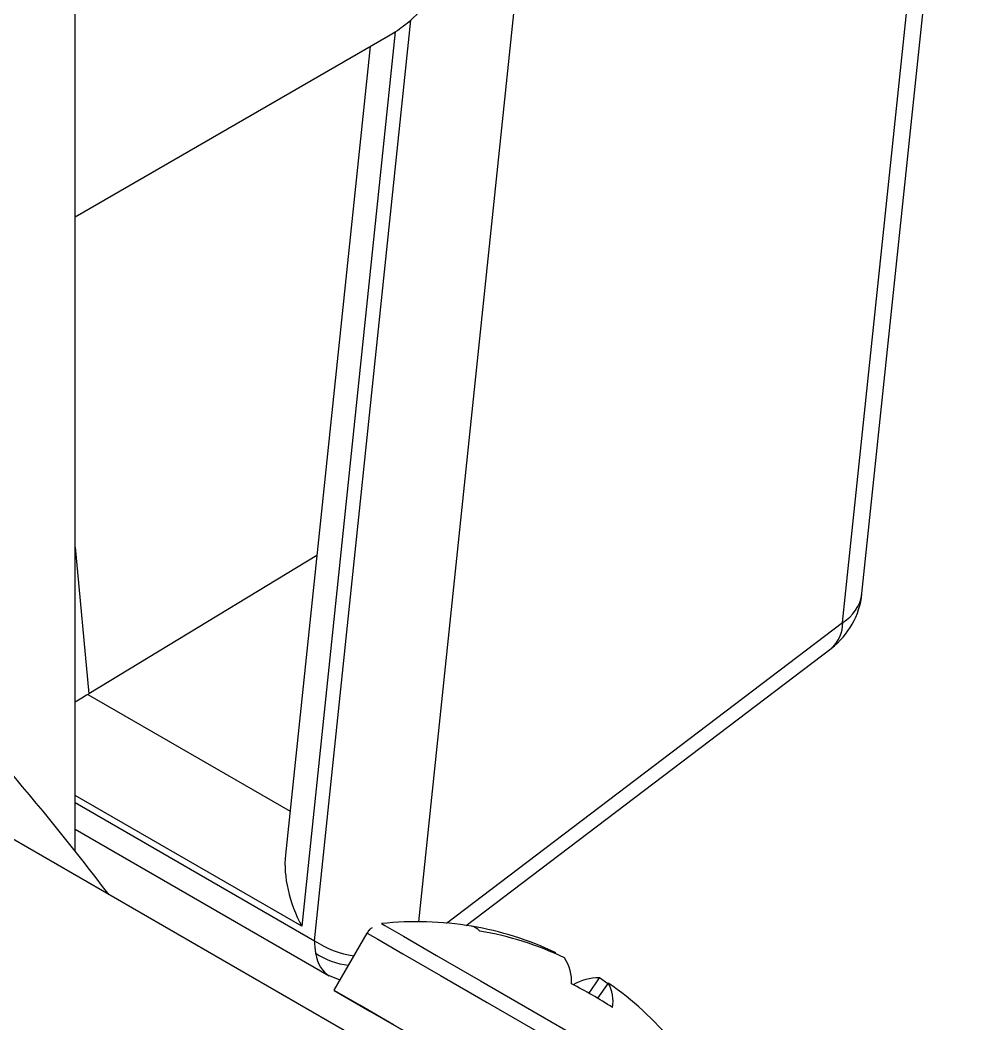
# Model space of a CAD drawing. Extents: x 2 to 136, y 1 to 99.
# Drawn here: x 16.172 to 16.926, y 85.395 to 86.189 of the extents above; entities that cross this region are included whole.
import ezdxf

# ---------------------------------------------------------------- set-up
doc = ezdxf.new("R2010")
doc.units = 0
doc.header["$MEASUREMENT"] = 0
doc.layers.add('OBJECT', color=7, linetype='CONTINUOUS')

msp = doc.modelspace()

# ---------------------------------------------------------------- linework, layer by layer
at = {"layer": 'OBJECT'}
for p, q in [((16.21583, 85.53202), (16.21583, 91.27207)), ((16.83793, 85.73565), (16.92564, 86.57394)), ((16.82265, 85.71288), (16.91036, 86.55117)), ((16.57642, 86.3292), (16.48717, 85.4762)), ((16.4051, 85.46119), (16.48127, 86.1892)), ((16.21583, 86.03365), (16.46362, 86.17669)), ((16.46896, 86.18001), (16.39496, 85.47266)), ((16.46353, 86.17684), (16.46896, 86.18001)), ((16.44897, 86.16823), (16.38209, 85.52902)), ((16.21583, 85.77241), (16.22667, 85.65638)), ((16.40686, 85.76572), (16.22667, 85.65638)), ((16.50947, 85.47516), (16.82265, 85.71288)), ((16.52496, 85.47332), (16.81356, 85.69237)), ((16.22594, 85.65595), (16.38572, 85.56371)), ((16.39496, 85.47266), (16.21583, 85.57606)), ((16.21583, 85.57045), (16.4051, 85.46119)), ((16.53822, 85.32695), (16.12809, 85.56371)), ((16.21583, 85.54931), (16.41664, 85.43338)), ((16.44657, 85.46727), (16.42041, 85.42196)), ((16.59576, 85.45168), (16.59545, 85.45098)), ((16.41678, 85.43359), (16.42519, 85.43024)), ((16.62218, 85.41963), (16.63032, 85.43172)), ((16.63688, 85.42706), (16.63032, 85.43172)), ((16.63733, 85.42768), (16.62874, 85.41583))]:
    msp.add_line(p, q, dxfattribs=at)
at = {"layer": 'OBJECT', "flags": 128}
for points in [[(16.45795, 85.47468), (16.46063, 85.47314), (16.4753, 85.46467), (16.5014, 85.44961), (16.53637, 85.42942), (16.5768, 85.40608), (16.61872, 85.38188), (16.65803, 85.35918), (16.69088, 85.34021), (16.71405, 85.32683), (16.72529, 85.32034), (16.72616, 85.31983)], [(16.44657, 85.46727), (16.44675, 85.46717), (16.45501, 85.4624), (16.47491, 85.45092), (16.50469, 85.43373), (16.54168, 85.41237), (16.58262, 85.38874), (16.62386, 85.36493), (16.66173, 85.34306), (16.69287, 85.32508), (16.71452, 85.31258), (16.72475, 85.30667), (16.72543, 85.30627)], [(16.54928, 85.34754), (16.54241, 85.35151), (16.5024, 85.3746), (16.46751, 85.39475), (16.44081, 85.41017), (16.4247, 85.41948), (16.42059, 85.42185), (16.42885, 85.41709), (16.44875, 85.4056), (16.47852, 85.38841), (16.51552, 85.36705), (16.55646, 85.34342), (16.59769, 85.31961), (16.63556, 85.29774), (16.66671, 85.27976), (16.68836, 85.26726), (16.69858, 85.26135), (16.69648, 85.26256), (16.69648, 85.26256)]]:
    msp.add_lwpolyline(points, dxfattribs=at)
at = {"layer": 'OBJECT'}
for centre, radius, start, end in [((16.39936, 86.28606), 0.12685, 303.2754, 310.21832), ((14.3383, 84.044), 2.39569, 37.35244, 50.23583), ((16.77577, 85.74215), 0.0625, 307.20016, 354.02716), ((16.80659, 85.74017), 0.03167, 300.49038, 351.79304), ((16.79728, 85.71187), 0.0254, 309.86385, 2.2971), ((16.48614, 85.2138), 0.2624, 80.51417, 96.16676), ((16.48785, 85.22526), 0.25082, 64.51688, 80.49645), ((16.52644, 85.46018), 0.01277, 42.79229, 77.24676), ((16.49254, 85.21612), 0.25641, 64.54021, 80.28569), ((16.44686, 85.52333), 0.07487, 236.09894, 261.77591), ((16.4392, 85.50165), 0.06032, 236.50018, 263.00829), ((16.57266, 85.4284), 0.03573, 357.70939, 32.56399), ((16.62874, 85.396), 0.03576, 87.46446, 122.29631), ((16.47166, 85.15292), 0.30625, 56.50862, 63.48984), ((16.61328, 85.41359), 0.02787, 349.12559, 30.36395), ((16.4952, 85.22102), 0.25082, 39.50195, 55.48172)]:
    msp.add_arc(centre, radius, start, end, dxfattribs=at)
for centre, major_axis, ratio, start_param, end_param in [((16.19475, 85.63313), (0.0521, 0.03341), 0.049063, 0.897939, 1.12299), ((16.1903, 85.68078), (0.05484, 0.00424), 0.631769, 5.369896, 5.387349), ((16.43385, 85.49511), (-0.03346, 0.06563), 0.609076, 0.753595, 1.602518), ((16.44892, 85.48691), (0.03149, 0.05399), 0.564605, 2.358615, 2.564739), ((16.44357, 85.49), (0.02539, 0.0574), 0.506157, 2.507893, 3.086563)]:
    msp.add_ellipse(centre, major_axis=major_axis, ratio=ratio, start_param=start_param, end_param=end_param, dxfattribs=at)
for points, knots in [([(16.48127, 86.1892), (16.49293, 86.20023), (16.51673, 86.22276), (16.54239, 86.2608), (16.55811, 86.28301), (16.56019, 86.28595)], [0, 0, 0, 0, 0.454626, 0.927986, 1, 1, 1, 1]), ([(16.45053, 85.47146), (16.44982, 85.471), (16.4482, 85.46995), (16.44732, 85.46822), (16.44683, 85.46724)], [0, 0, 0, 0, 0.438598, 1, 1, 1, 1])]:
    msp.add_open_spline(points, degree=3, knots=knots, dxfattribs=at)

doc.saveas('drawing.dxf')
